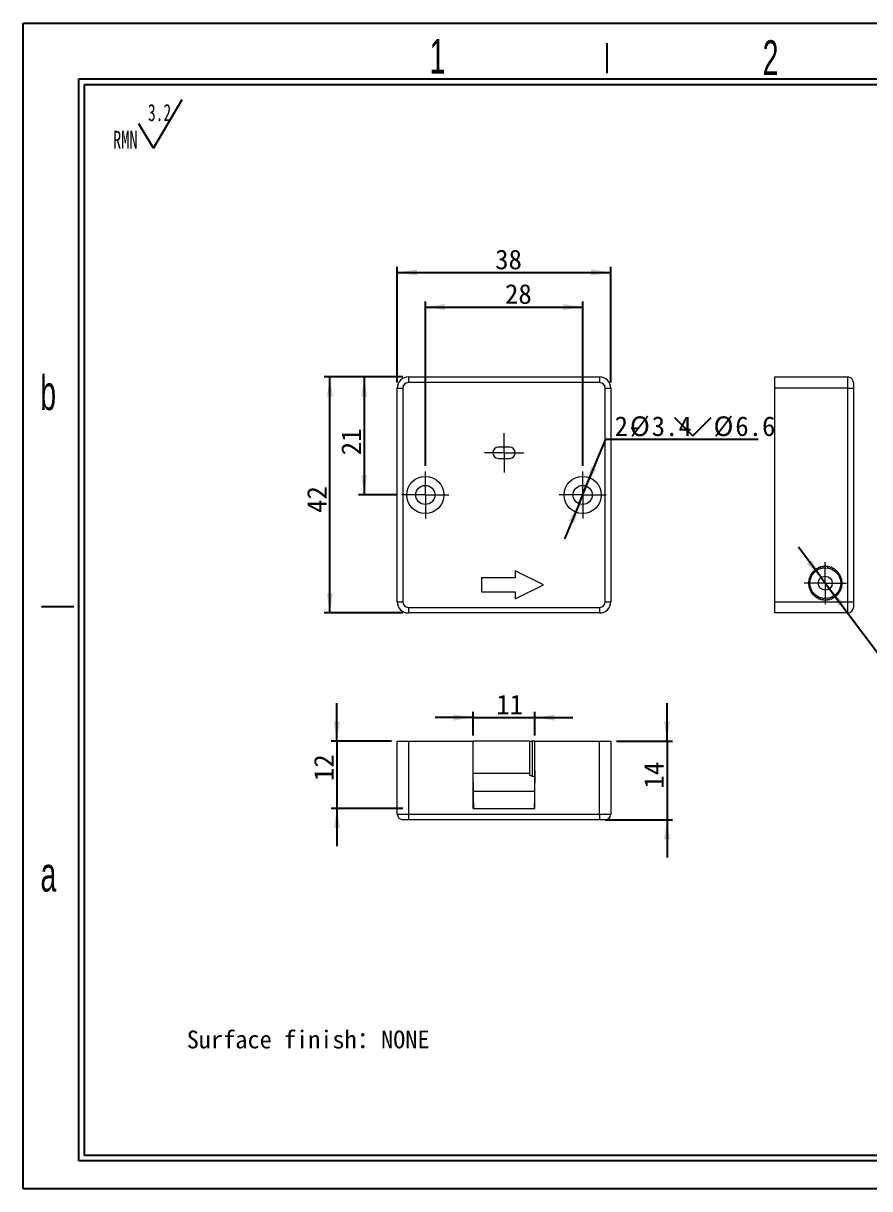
# Model space of a CAD drawing. Header units: millimetres. Extents: x 2 to 295, y 1 to 209.
# Drawn here: x 1.8 to 152.4, y 1.3 to 208.7 of the extents above; entities that cross this region are included whole.
import ezdxf

# ---------------------------------------------------------------- set-up
doc = ezdxf.new("R2010")
doc.units = ezdxf.units.MM
doc.linetypes.add('CENTER', pattern=[10.16, 6.35, -1.27, 1.27, -1.27])
doc.layers.add('DIM', color=5, linetype='Continuous')
doc.layers.add('SLD-0', color=179, linetype='Continuous')
doc.layers.add('中心线', color=1, linetype='CENTER', lineweight=15)
doc.styles.add('SLDTEXTSTYLE0', font='SIMSUN.TTC', dxfattribs={"width": 0.67})
doc.styles.add('SLDTEXTSTYLE14', font='SIMSUN.TTC')
doc.styles.add('SLDTEXTSTYLE3', font='SIMSUN.TTC', dxfattribs={"bigfont": 'bigfont'})
doc.styles.add('SLDTEXTSTYLE6', font='GOTHIC.TTF', dxfattribs={"width": 0.61171})
doc.dimstyles.new('SLDDIMSTYLE0', dxfattribs={"dimtxt": 3.5, "dimasz": 3.5, "dimexe": 0, "dimexo": 0.0625, "dimgap": 0.875, "dimtad": 2, "dimrnd": 1e-09, "dimzin": 12, "dimdsep": 46, "dimtxsty": 'SLDTEXTSTYLE0', "dimsah": 1, "dimcen": 0.09, "dimadec": 0, "dimazin": 3, "dimtfac": 1, "dimtofl": 0, "dimtmove": 0, "dimatfit": 3, "dimfxl": 0, "dimfrac": 2, "dimtolj": 1, "dimtzin": 12, "dimarcsym": 0})
doc.dimstyles.new('SLDDIMSTYLE1', dxfattribs={"dimtxt": 3.5, "dimasz": 3.5, "dimexe": 0, "dimexo": 0.0625, "dimgap": 0.875, "dimtad": 0, "dimtih": 1, "dimtoh": 1, "dimrnd": 1e-09, "dimzin": 12, "dimdsep": 46, "dimtxsty": 'SLDTEXTSTYLE0', "dimsah": 1, "dimcen": 0, "dimadec": 0, "dimazin": 3, "dimtfac": 1, "dimtmove": 0, "dimatfit": 3, "dimfxl": 0, "dimfrac": 2, "dimtolj": 1, "dimtzin": 12, "dimarcsym": 0})
doc.dimstyles.new('SLDDIMSTYLE2', dxfattribs={"dimtxt": 3.5, "dimasz": 3.5, "dimexe": 0, "dimexo": 0.0625, "dimgap": 0.875, "dimtad": 2, "dimrnd": 1e-09, "dimzin": 12, "dimdsep": 46, "dimtxsty": 'SLDTEXTSTYLE0', "dimsah": 1, "dimcen": 0.09, "dimadec": 0, "dimazin": 3, "dimtfac": 1, "dimtmove": 0, "dimatfit": 0, "dimfxl": 0, "dimfrac": 2, "dimtolj": 1, "dimtzin": 12, "dimarcsym": 0})

# ---------------------------------------------------------------- blocks, each defined once
blk = doc.blocks.new('SW_NOTE_0')
at = {"layer": 'SLD-0', "color": 0}
for q in [(12.27, 9.26), (4.6, 4.92)]:
    blk.add_line((7.16, 0.59), q, dxfattribs=at)
at = {"layer": 'SLD-0', "color": 0, "attachment_point": 1, "style": 'SLDTEXTSTYLE0'}
for s, insert, char_height in [('3.2', (6.19, 8.45), 3.032), ('RMN', (0, 3.69), 3.175)]:
    blk.add_mtext(s, dxfattribs=dict(at, insert=insert, char_height=char_height))
blk = doc.blocks.new('_D')
at = {"layer": 'DIM'}
for p, q in [((73.36, 129.95), (73.36, 159.19)), ((73.36, 158.19), (101.36, 158.19)), ((101.36, 129.95), (101.36, 159.19))]:
    blk.add_line(p, q, dxfattribs=at)
for points in [[(73.36, 158.19), (76.86, 157.65), (76.86, 158.73)], [(101.36, 158.19), (97.86, 158.73), (97.86, 157.65)]]:
    blk.add_solid(points, dxfattribs=at)
at = {"layer": 'DIM', "insert": (87.53, 162.26), "char_height": 3.5, "attachment_point": 1, "style": 'SLDTEXTSTYLE14'}
blk.add_mtext('28', dxfattribs=at)
blk = doc.blocks.new('_D_1')
at = {"layer": 'DIM'}
for p, q in [((68.36, 144.75), (68.36, 165.33)), ((68.36, 164.33), (106.36, 164.33)), ((106.36, 144.75), (106.36, 165.33))]:
    blk.add_line(p, q, dxfattribs=at)
for points in [[(68.36, 164.33), (71.86, 163.79), (71.86, 164.87)], [(106.36, 164.33), (102.86, 164.87), (102.86, 163.79)]]:
    blk.add_solid(points, dxfattribs=at)
at = {"layer": 'DIM', "insert": (85.78, 168.4), "char_height": 3.5, "attachment_point": 1, "style": 'SLDTEXTSTYLE14'}
blk.add_mtext('38', dxfattribs=at)
blk = doc.blocks.new('_D_2')
at = {"layer": 'DIM'}
for p, q in [((69.36, 145.75), (55.37, 145.75)), ((56.37, 103.75), (56.37, 145.75)), ((69.36, 103.75), (55.37, 103.75))]:
    blk.add_line(p, q, dxfattribs=at)
for points in [[(56.37, 145.75), (55.83, 142.25), (56.91, 142.25)], [(56.37, 103.75), (56.91, 107.25), (55.83, 107.25)]]:
    blk.add_solid(points, dxfattribs=at)
at = {"layer": 'DIM', "insert": (52.3, 121.55), "char_height": 3.5, "attachment_point": 1, "rotation": 90, "style": 'SLDTEXTSTYLE14'}
blk.add_mtext('42', dxfattribs=at)
blk = doc.blocks.new('_D_3')
at = {"layer": 'DIM'}
for p, q in [((69.36, 145.75), (61.48, 145.75)), ((62.48, 145.75), (62.48, 124.75)), ((68.16, 124.75), (61.48, 124.75))]:
    blk.add_line(p, q, dxfattribs=at)
for points in [[(62.48, 145.75), (61.94, 142.25), (63.01, 142.25)], [(62.48, 124.75), (63.01, 128.25), (61.94, 128.25)]]:
    blk.add_solid(points, dxfattribs=at)
at = {"layer": 'DIM', "insert": (58.4, 131.81), "char_height": 3.5, "attachment_point": 1, "rotation": 90, "style": 'SLDTEXTSTYLE14'}
blk.add_mtext('21', dxfattribs=at)
blk = doc.blocks.new('SW_SYMBOL_HOLE_SINK')
at = {"layer": 'DIM', "color": 0}
for p, q in [((0, 875), (800, 75)), ((800, 75), (1600, 875))]:
    blk.add_line(p, q, dxfattribs=at)
blk = doc.blocks.new('_D_4')
at = {"layer": 'DIM'}
for p, q in [((102, 126.32), (105.45, 134.66)), ((105.45, 134.66), (132.59, 134.66)), ((100.71, 123.17), (102, 126.32)), ((100.71, 123.17), (98.14, 116.95))]:
    blk.add_line(p, q, dxfattribs=at)
for points in [[(102, 126.32), (103.84, 129.35), (102.84, 129.76)], [(100.71, 123.17), (98.87, 120.14), (99.87, 119.73)]]:
    blk.add_solid(points, dxfattribs=at)
at = {"layer": 'DIM', "xscale": 0.004072727272727273, "yscale": 0.004072727272727273, "zscale": 0.004072727272727273}
blk.add_blockref('SW_SYMBOL_HOLE_SINK', (117.71, 134.94), dxfattribs=at)
at = {"layer": 'DIM', "char_height": 3.5, "attachment_point": 1, "style": 'SLDTEXTSTYLE14'}
for s, insert in [('2-', (107.04, 138.73)), ('%%c', (109.76, 138.73)), ('3.4', (113.63, 138.73)), ('%%c', (124.64, 138.73)), ('6.6', (128.51, 138.73))]:
    blk.add_mtext(s, dxfattribs=dict(at, insert=insert))
blk = doc.blocks.new('SW_CENTERMARKSYMBOL_0')
at = {"layer": '中心线', "color": 0}
for p, q in [((0, 2.5), (0, 4.2)), ((0, 0), (0, 2.5)), ((-2.5, 0), (-4.2, 0)), ((0, 0), (-2.5, 0)), ((0, 0), (0, -2.5)), ((0, 0), (2.5, 0)), ((2.5, 0), (4.2, 0)), ((0, -2.5), (0, -4.2))]:
    blk.add_line(p, q, dxfattribs=at)
blk = doc.blocks.new('SW_CENTERMARKSYMBOL_1')
at = {"layer": '中心线', "color": 0}
for p, q in [((0, 2.5), (0, 4.2)), ((0, 0), (0, 2.5)), ((-2.5, 0), (-4.2, 0)), ((0, 0), (-2.5, 0)), ((0, 0), (0, -2.5)), ((0, 0), (2.5, 0)), ((2.5, 0), (4.2, 0)), ((0, -2.5), (0, -4.2))]:
    blk.add_line(p, q, dxfattribs=at)
blk = doc.blocks.new('SW_CENTERMARKSYMBOL_2')
at = {"layer": '中心线', "color": 0}
for p, q in [((0, 2.5), (0, 3.5)), ((0, 0), (0, 2.5)), ((-2.5, 0), (-3.5, 0)), ((0, 0), (-2.5, 0)), ((0, 0), (0, -2.5)), ((0, 0), (2.5, 0)), ((2.5, 0), (3.5, 0)), ((0, -2.5), (0, -3.5))]:
    blk.add_line(p, q, dxfattribs=at)
blk = doc.blocks.new('_D_5')
at = {"layer": 'DIM'}
for p, q in [((143.78, 110.04), (139.74, 115.43)), ((143.78, 110.04), (145.28, 108.05)), ((145.28, 108.05), (160.31, 88.02)), ((160.31, 88.02), (169.85, 88.02))]:
    blk.add_line(p, q, dxfattribs=at)
for points in [[(143.78, 110.04), (142.11, 113.17), (141.24, 112.52)], [(145.28, 108.05), (146.95, 104.92), (147.81, 105.57)]]:
    blk.add_solid(points, dxfattribs=at)
at = {"layer": 'DIM', "char_height": 3.5, "attachment_point": 1, "style": 'SLDTEXTSTYLE14'}
for s, insert in [('%%c', (161.9, 92.09)), ('2.5', (165.77, 92.09))]:
    blk.add_mtext(s, dxfattribs=dict(at, insert=insert))
blk = doc.blocks.new('SW_CENTERMARKSYMBOL_3')
at = {"layer": '中心线', "color": 0}
for p, q in [((0, 2.5), (0, 3.75)), ((0, 0), (0, 2.5)), ((-2.5, 0), (-3.75, 0)), ((0, 0), (-2.5, 0)), ((0, 0), (0, -2.5)), ((0, 0), (2.5, 0)), ((2.5, 0), (3.75, 0)), ((0, -2.5), (0, -3.75))]:
    blk.add_line(p, q, dxfattribs=at)
blk = doc.blocks.new('_D_10')
at = {"layer": 'DIM'}
for p, q in [((116.36, 80.95), (116.36, 87.68)), ((107.36, 80.95), (117.36, 80.95)), ((116.36, 80.95), (116.36, 66.95)), ((105.36, 66.95), (117.36, 66.95)), ((116.36, 66.95), (116.36, 60.22))]:
    blk.add_line(p, q, dxfattribs=at)
for points in [[(116.36, 80.95), (116.89, 84.45), (115.82, 84.45)], [(116.36, 66.95), (115.82, 63.45), (116.89, 63.45)]]:
    blk.add_solid(points, dxfattribs=at)
at = {"layer": 'DIM', "insert": (112.28, 72.49), "char_height": 3.5, "attachment_point": 1, "rotation": 90, "style": 'SLDTEXTSTYLE14'}
blk.add_mtext('14', dxfattribs=at)
blk = doc.blocks.new('_D_11')
at = {"layer": 'DIM'}
for p, q in [((81.86, 85.13), (75.12, 85.13)), ((81.86, 81.95), (81.86, 86.13)), ((81.86, 85.13), (92.86, 85.13)), ((92.86, 81.95), (92.86, 86.13)), ((92.86, 85.13), (99.59, 85.13))]:
    blk.add_line(p, q, dxfattribs=at)
for points in [[(81.86, 85.13), (78.36, 85.67), (78.36, 84.59)], [(92.86, 85.13), (96.36, 84.59), (96.36, 85.67)]]:
    blk.add_solid(points, dxfattribs=at)
at = {"layer": 'DIM', "insert": (85.98, 89.21), "char_height": 3.5, "attachment_point": 1, "style": 'SLDTEXTSTYLE14'}
blk.add_mtext('11', dxfattribs=at)
blk = doc.blocks.new('_D_12')
at = {"layer": 'DIM'}
for p, q in [((57.61, 80.95), (57.61, 87.68)), ((67.36, 80.95), (56.61, 80.95)), ((57.61, 80.95), (57.61, 68.95)), ((69.36, 68.95), (56.61, 68.95)), ((57.61, 68.95), (57.61, 62.22))]:
    blk.add_line(p, q, dxfattribs=at)
for points in [[(57.61, 80.95), (58.15, 84.45), (57.07, 84.45)], [(57.61, 68.95), (57.07, 65.45), (58.15, 65.45)]]:
    blk.add_solid(points, dxfattribs=at)
at = {"layer": 'DIM', "insert": (53.54, 73.83), "char_height": 3.5, "attachment_point": 1, "rotation": 90, "style": 'SLDTEXTSTYLE14'}
blk.add_mtext('12', dxfattribs=at)

msp = doc.modelspace()

# ---------------------------------------------------------------- linework, layer by layer
at = {"color": 7, "linetype": 'Continuous', "lineweight": 15}
for p, q in [((70.355, 145.745), (70.355, 144.745)), ((70.355, 145.745), (104.355, 145.745)), ((104.355, 145.745), (104.355, 144.745)), ((135.527, 145.745), (148.527, 145.745)), ((135.527, 143.745), (135.527, 145.745)), ((148.527, 143.745), (148.527, 145.745)), ((68.355, 105.745), (68.355, 143.745)), ((68.355, 143.745), (69.355, 143.745)), ((69.355, 143.745), (69.355, 105.745)), ((104.355, 144.745), (70.355, 144.745)), ((105.355, 105.745), (105.355, 143.745)), ((105.355, 143.745), (106.355, 143.745)), ((106.355, 143.745), (106.355, 105.745)), ((148.527, 143.745), (135.527, 143.745)), ((135.527, 105.745), (135.527, 143.745)), ((148.527, 105.745), (148.527, 143.745)), ((148.527, 143.745), (149.527, 143.745)), ((149.527, 144.745), (149.527, 143.745)), ((149.527, 143.745), (149.527, 105.745)), ((88.355, 133.245), (86.355, 133.245)), ((86.355, 131.245), (88.355, 131.245)), ((143.96, 111.991), (144.089, 111.811)), ((144.089, 111.811), (144.156, 112.022)), ((144.428, 112.044), (144.527, 111.845)), ((144.527, 111.845), (144.626, 112.044)), ((144.898, 112.022), (144.965, 111.811)), ((144.965, 111.811), (145.094, 111.991)), ((89.355, 109.995), (83.355, 109.995)), ((83.355, 109.995), (83.355, 107.495)), ((94.355, 108.745), (89.355, 111.245)), ((89.355, 111.245), (89.355, 109.995)), ((141.864, 109.91), (141.706, 110.066)), ((141.81, 110.318), (142.032, 110.316)), ((142.032, 110.316), (141.901, 110.495)), ((142.043, 110.727), (142.262, 110.691)), ((142.262, 110.691), (142.16, 110.888)), ((142.337, 111.095), (142.547, 111.025)), ((142.547, 111.025), (142.477, 111.236)), ((142.684, 111.413), (142.881, 111.31)), ((142.881, 111.31), (142.845, 111.529)), ((143.077, 111.672), (143.256, 111.54)), ((143.256, 111.54), (143.254, 111.762)), ((143.506, 111.866), (143.662, 111.708)), ((143.662, 111.708), (143.695, 111.928)), ((145.359, 111.928), (145.392, 111.708)), ((145.392, 111.708), (145.548, 111.866)), ((145.8, 111.762), (145.798, 111.54)), ((145.798, 111.54), (145.977, 111.672)), ((146.209, 111.529), (146.173, 111.31)), ((146.173, 111.31), (146.37, 111.413)), ((146.577, 111.236), (146.507, 111.025)), ((146.507, 111.025), (146.717, 111.095)), ((146.894, 110.888), (146.792, 110.691)), ((146.792, 110.691), (147.011, 110.727)), ((147.154, 110.495), (147.022, 110.316)), ((147.022, 110.316), (147.244, 110.318)), ((147.348, 110.066), (147.19, 109.91)), ((89.355, 106.245), (94.355, 108.745)), ((141.727, 109.045), (141.529, 109.144)), ((141.529, 108.946), (141.727, 109.045)), ((141.55, 109.416), (141.762, 109.483)), ((141.762, 108.607), (141.55, 108.674)), ((141.762, 109.483), (141.581, 109.612)), ((141.581, 108.478), (141.762, 108.607)), ((141.645, 109.877), (141.864, 109.91)), ((141.864, 108.18), (141.645, 108.213)), ((141.706, 108.024), (141.864, 108.18)), ((143.3, 108.89), (143.294, 109.07)), ((145.576, 108.365), (145.521, 108.299)), ((145.661, 108.573), (145.576, 108.365)), ((145.767, 109.093), (145.756, 108.895)), ((147.19, 109.91), (147.409, 109.877)), ((147.409, 108.213), (147.19, 108.18)), ((147.19, 108.18), (147.348, 108.024)), ((147.473, 109.612), (147.293, 109.483)), ((147.293, 109.483), (147.504, 109.416)), ((147.504, 108.674), (147.293, 108.607)), ((147.293, 108.607), (147.473, 108.478)), ((147.525, 109.144), (147.327, 109.045)), ((147.327, 109.045), (147.525, 108.946)), ((83.355, 107.495), (89.355, 107.495)), ((89.355, 107.495), (89.355, 106.245)), ((142.032, 107.774), (141.81, 107.772)), ((141.901, 107.596), (142.032, 107.774)), ((142.262, 107.399), (142.043, 107.363)), ((142.16, 107.203), (142.262, 107.399)), ((142.547, 107.065), (142.337, 106.995)), ((142.477, 106.855), (142.547, 107.065)), ((142.881, 106.78), (142.684, 106.678)), ((142.845, 106.561), (142.881, 106.78)), ((143.256, 106.55), (143.077, 106.419)), ((143.254, 106.329), (143.256, 106.55)), ((143.662, 106.382), (143.506, 106.224)), ((143.695, 106.163), (143.662, 106.382)), ((144.089, 106.28), (143.96, 106.099)), ((144.156, 106.068), (144.089, 106.28)), ((144.527, 106.245), (144.428, 106.047)), ((144.626, 106.047), (144.527, 106.245)), ((144.965, 106.28), (144.898, 106.068)), ((145.094, 106.099), (144.965, 106.28)), ((145.392, 106.382), (145.359, 106.163)), ((145.548, 106.224), (145.392, 106.382)), ((145.977, 106.419), (145.798, 106.55)), ((145.798, 106.55), (145.8, 106.329)), ((146.37, 106.678), (146.173, 106.78)), ((146.173, 106.78), (146.209, 106.561)), ((146.717, 106.995), (146.507, 107.065)), ((146.507, 107.065), (146.577, 106.855)), ((147.011, 107.363), (146.792, 107.399)), ((146.792, 107.399), (146.894, 107.203)), ((147.244, 107.772), (147.022, 107.774)), ((147.022, 107.774), (147.154, 107.596)), ((68.355, 105.745), (69.355, 105.745)), ((70.355, 104.745), (104.355, 104.745)), ((70.355, 104.745), (70.355, 103.745)), ((104.355, 103.745), (70.355, 103.745)), ((104.355, 104.745), (104.355, 103.745)), ((105.355, 105.745), (106.355, 105.745)), ((135.527, 103.745), (135.527, 105.745)), ((135.527, 105.745), (148.527, 105.745)), ((148.527, 103.745), (135.527, 103.745)), ((148.527, 103.745), (148.527, 105.745)), ((148.527, 105.745), (149.527, 105.745)), ((149.527, 105.745), (149.527, 104.745)), ((68.355, 67.947), (68.355, 80.947)), ((68.355, 80.947), (70.355, 80.947)), ((70.355, 80.947), (81.855, 80.947)), ((70.355, 80.947), (70.355, 67.947)), ((81.855, 68.947), (81.855, 80.947)), ((91.894, 80.947), (81.855, 80.947)), ((91.894, 80.947), (91.894, 74.969)), ((91.894, 80.947), (92.394, 80.947)), ((92.394, 80.947), (92.394, 74.719)), ((92.855, 80.947), (92.394, 80.947)), ((92.855, 80.947), (104.355, 80.947)), ((92.855, 68.947), (92.855, 80.947)), ((104.355, 67.947), (104.355, 80.947)), ((104.355, 80.947), (106.355, 80.947)), ((106.355, 80.947), (106.355, 67.947)), ((91.894, 75.197), (81.865, 75.197)), ((92.394, 74.719), (92.837, 74.719)), ((81.855, 68.947), (92.855, 68.947)), ((68.355, 67.947), (70.355, 67.947)), ((70.355, 66.947), (69.355, 66.947)), ((70.355, 67.947), (104.355, 67.947)), ((70.355, 67.947), (70.355, 66.947)), ((104.355, 66.947), (70.355, 66.947)), ((104.355, 67.947), (106.355, 67.947)), ((104.355, 67.947), (104.355, 66.947)), ((105.355, 66.947), (104.355, 66.947))]:
    msp.add_line(p, q, dxfattribs=at)
at = {"color": 8, "linetype": 'Continuous', "lineweight": 15}
msp.add_line((92.789, 71.947), (81.922, 71.947), dxfattribs=at)
at = {"color": 7, "linetype": 'Continuous', "lineweight": 15}
for centre, radius in [((73.355, 124.745), 3.3), ((101.355, 124.745), 3.3), ((73.355, 124.745), 1.7), ((101.355, 124.745), 1.7), ((144.527, 109.045), 2.75), ((144.527, 109.045), 1.25)]:
    msp.add_circle(centre, radius, dxfattribs=at)
for centre, radius, start, end in [((70.355, 143.745), 2, 90, 180), ((104.355, 143.745), 2, 0, 90), ((148.527, 144.745), 1, 0, 90), ((70.355, 143.745), 1, 90, 180), ((104.355, 143.745), 1, 0, 90), ((86.355, 132.245), 1, 90, 270), ((88.355, 132.245), 1, 270, 90), ((144.527, 109.045), 3, 100.89454, 106.10546), ((144.527, 109.045), 3, 91.89454, 97.10546), ((144.527, 109.045), 3, 82.89454, 88.10546), ((144.527, 109.045), 3, 73.89454, 79.10546), ((144.527, 109.045), 3, 154.89454, 160.10546), ((144.527, 109.045), 3, 145.89454, 151.10546), ((144.527, 109.045), 3, 136.89454, 142.10546), ((144.527, 109.045), 3, 127.89454, 133.10546), ((144.527, 109.045), 3, 118.89454, 124.10546), ((144.527, 109.045), 3, 109.89454, 115.10546), ((144.527, 109.045), 3, 64.89454, 70.10546), ((144.527, 109.045), 3, 55.89454, 61.10546), ((144.527, 109.045), 3, 46.89454, 52.10546), ((144.527, 109.045), 3, 37.89454, 43.10546), ((144.527, 109.045), 3, 28.89454, 34.10546), ((144.527, 109.045), 3, 19.89454, 25.10546), ((144.527, 109.045), 3, 172.89454, 178.10546), ((144.527, 109.045), 3, 181.89454, 187.10546), ((144.527, 109.045), 3, 163.89454, 169.10546), ((144.527, 109.045), 3, 190.89454, 196.10546), ((144.527, 109.045), 3, 199.89454, 205.10546), ((144.527, 109.045), 3, 334.89454, 340.10546), ((144.527, 109.045), 3, 10.89454, 16.10546), ((144.527, 109.045), 3, 343.89454, 349.10546), ((144.527, 109.045), 3, 1.89454, 7.10546), ((144.527, 109.045), 3, 352.89454, 358.10546), ((144.527, 109.045), 3, 208.89454, 214.10546), ((144.527, 109.045), 3, 217.89454, 223.10546), ((144.527, 109.045), 3, 226.89454, 232.10546), ((144.527, 109.045), 3, 235.89454, 241.10546), ((144.527, 109.045), 3, 244.89454, 250.10546), ((144.527, 109.045), 3, 253.89454, 259.10546), ((144.527, 109.045), 3, 262.89454, 268.10546), ((144.527, 109.045), 3, 271.89454, 277.10546), ((144.527, 109.045), 3, 280.89454, 286.10546), ((144.527, 109.045), 3, 289.89454, 295.10546), ((144.527, 109.045), 3, 298.89454, 304.10546), ((144.527, 109.045), 3, 307.89454, 313.10546), ((144.527, 109.045), 3, 316.89454, 322.10546), ((144.527, 109.045), 3, 325.89454, 331.10546), ((70.355, 105.745), 2, 180, 270), ((70.355, 105.745), 1, 180, 270), ((104.355, 105.745), 1, 270, 0), ((104.355, 105.745), 2, 270, 0), ((148.527, 104.745), 1, 270, 0), ((69.355, 67.947), 1, 180, 270), ((105.355, 67.947), 1, 270, 0)]:
    msp.add_arc(centre, radius, start, end, dxfattribs=at)
for points, knots in [([(81.974, 68.947), (81.94, 70.87), (81.907, 72.793), (81.873, 74.716), (81.867, 75.06), (81.861, 75.403), (81.855, 75.747)], [0.0000002002, 0.0000002002, 0.0000002002, 0.0000002002, 0.0057734468, 0.0057734468, 0.0057734468, 0.0068054468, 0.0068054468, 0.0068054468, 0.0068054468]), ([(92.394, 74.719), (92.343, 74.722), (92.242, 74.728), (92.105, 74.769), (91.992, 74.828), (91.909, 74.9), (91.901, 74.946), (91.897, 74.969)], [0, 0, 0, 0, 0.1832318, 0.3659659, 0.5613469, 0.7832342, 1, 1, 1, 1]), ([(92.855, 75.747), (92.824, 73.977), (92.793, 72.207), (92.763, 70.437), (92.754, 69.94), (92.745, 69.444), (92.737, 68.947)], [0.0000002002, 0.0000002002, 0.0000002002, 0.0000002002, 0.0053145131, 0.0053145131, 0.0053145131, 0.0068054468, 0.0068054468, 0.0068054468, 0.0068054468])]:
    msp.add_open_spline(points, degree=3, knots=knots, dxfattribs=at)
at = {"layer": 'SLD-0'}
for p, q in [((1.812, 208.674), (295.107, 208.674)), ((1.812, 1.294), (1.812, 208.674)), ((12.675, 7.219), (12.675, 197.811)), ((12.675, 197.811), (289.181, 197.811)), ((289.181, 7.219), (12.675, 7.219)), ((295.107, 1.294), (1.812, 1.294))]:
    msp.add_line(p, q, dxfattribs=at)
at = {"layer": 'SLD-0', "color": 6, "linetype": 'Continuous'}
for p, q in [((105.701, 199.786), (105.701, 205.169)), ((11.687, 6.231), (11.687, 198.799)), ((11.687, 198.799), (290.169, 198.799)), ((10.805, 104.853), (5.068, 104.853)), ((290.169, 6.231), (11.687, 6.231))]:
    msp.add_line(p, q, dxfattribs=at)

# ---------------------------------------------------------------- block references
at = {"layer": 'SLD-0'}
msp.add_blockref('SW_NOTE_0', (17.795, 185.858), dxfattribs=at)
at = {"layer": '中心线'}
for name, p in [('SW_CENTERMARKSYMBOL_2', (87.355, 132.245)), ('SW_CENTERMARKSYMBOL_1', (73.355, 124.745)), ('SW_CENTERMARKSYMBOL_0', (101.355, 124.745)), ('SW_CENTERMARKSYMBOL_3', (144.527, 109.045))]:
    msp.add_blockref(name, p, dxfattribs=at)

# ---------------------------------------------------------------- texts
at = {"color": 7, "linetype": 'Continuous', "lineweight": 0, "insert": (30.902, 29.434), "char_height": 3.175, "attachment_point": 1, "style": 'SLDTEXTSTYLE3'}
msp.add_mtext('Surface finish\\M+18146NONE', dxfattribs=at)
at = {"layer": 'SLD-0', "char_height": 6.172, "attachment_point": 1, "style": 'SLDTEXTSTYLE6'}
for s, insert in [('1', (74.111, 205.899)), ('2', (133.388, 205.655)), ('b', (4.835, 146.019)), ('a', (4.88, 60.351))]:
    msp.add_mtext(s, dxfattribs=dict(at, insert=insert))

# ---------------------------------------------------------------- dimensions: what is measured, and where the dimension line sits
at = {"layer": 'DIM'}
for base, p1, p2, picture, middle in [((106.355, 164.328), (68.355, 143.745), (106.355, 143.745), '_D_1', (87.141, 164.328)), ((101.355, 158.189), (73.355, 128.945), (101.355, 128.945), '_D', (88.889, 158.189))]:
    dim = msp.add_linear_dim(base=base, p1=p1, p2=p2, dimstyle='SLDDIMSTYLE0', dxfattribs=at)
    dim.commit()
    dim.dimension.update_dxf_attribs({"geometry": picture, "text_midpoint": middle, "dimtype": 160})
for base, p1, p2, angle, dimstyle, picture, middle in [((56.368, 145.745), (70.355, 103.745), (70.355, 145.745), 90, 'SLDDIMSTYLE0', '_D_2', (56.368, 122.911)), ((62.475, 124.745), (70.355, 145.745), (69.155, 124.745), 90, 'SLDDIMSTYLE0', '_D_3', (62.475, 133.168)), ((92.855, 85.133), (81.855, 80.947), (92.855, 80.947), 0, 'SLDDIMSTYLE2', '_D_11', (87.341, 85.133)), ((57.612, 68.947), (68.355, 80.947), (70.355, 68.947), 90, 'SLDDIMSTYLE2', '_D_12', (57.612, 75.196)), ((116.355, 66.947), (106.355, 80.947), (104.355, 66.947), 90, 'SLDDIMSTYLE2', '_D_10', (116.355, 73.855))]:
    dim = msp.add_linear_dim(base=base, p1=p1, p2=p2, angle=angle, dimstyle=dimstyle, dxfattribs=at)
    dim.commit()
    dim.dimension.update_dxf_attribs({"geometry": picture, "text_midpoint": middle, "dimtype": 160})
dim = msp.add_diameter_dim_2p(p1=(102.004, 126.316), p2=(100.706, 123.174), text='2-<>{\\fGDT;w}%%c6.6', dimstyle='SLDDIMSTYLE1', dxfattribs=at)
dim.commit()
dim.dimension.update_dxf_attribs({"geometry": '_D_4', "text_midpoint": (119.813, 137.193), "dimtype": 163})
dim = msp.add_diameter_dim_2p(p1=(145.278, 108.046), p2=(143.777, 110.045), dimstyle='SLDDIMSTYLE1', dxfattribs=at)
dim.commit()
dim.dimension.update_dxf_attribs({"geometry": '_D_5', "text_midpoint": (165.875, 90.558), "dimtype": 163})

doc.saveas('drawing.dxf')
